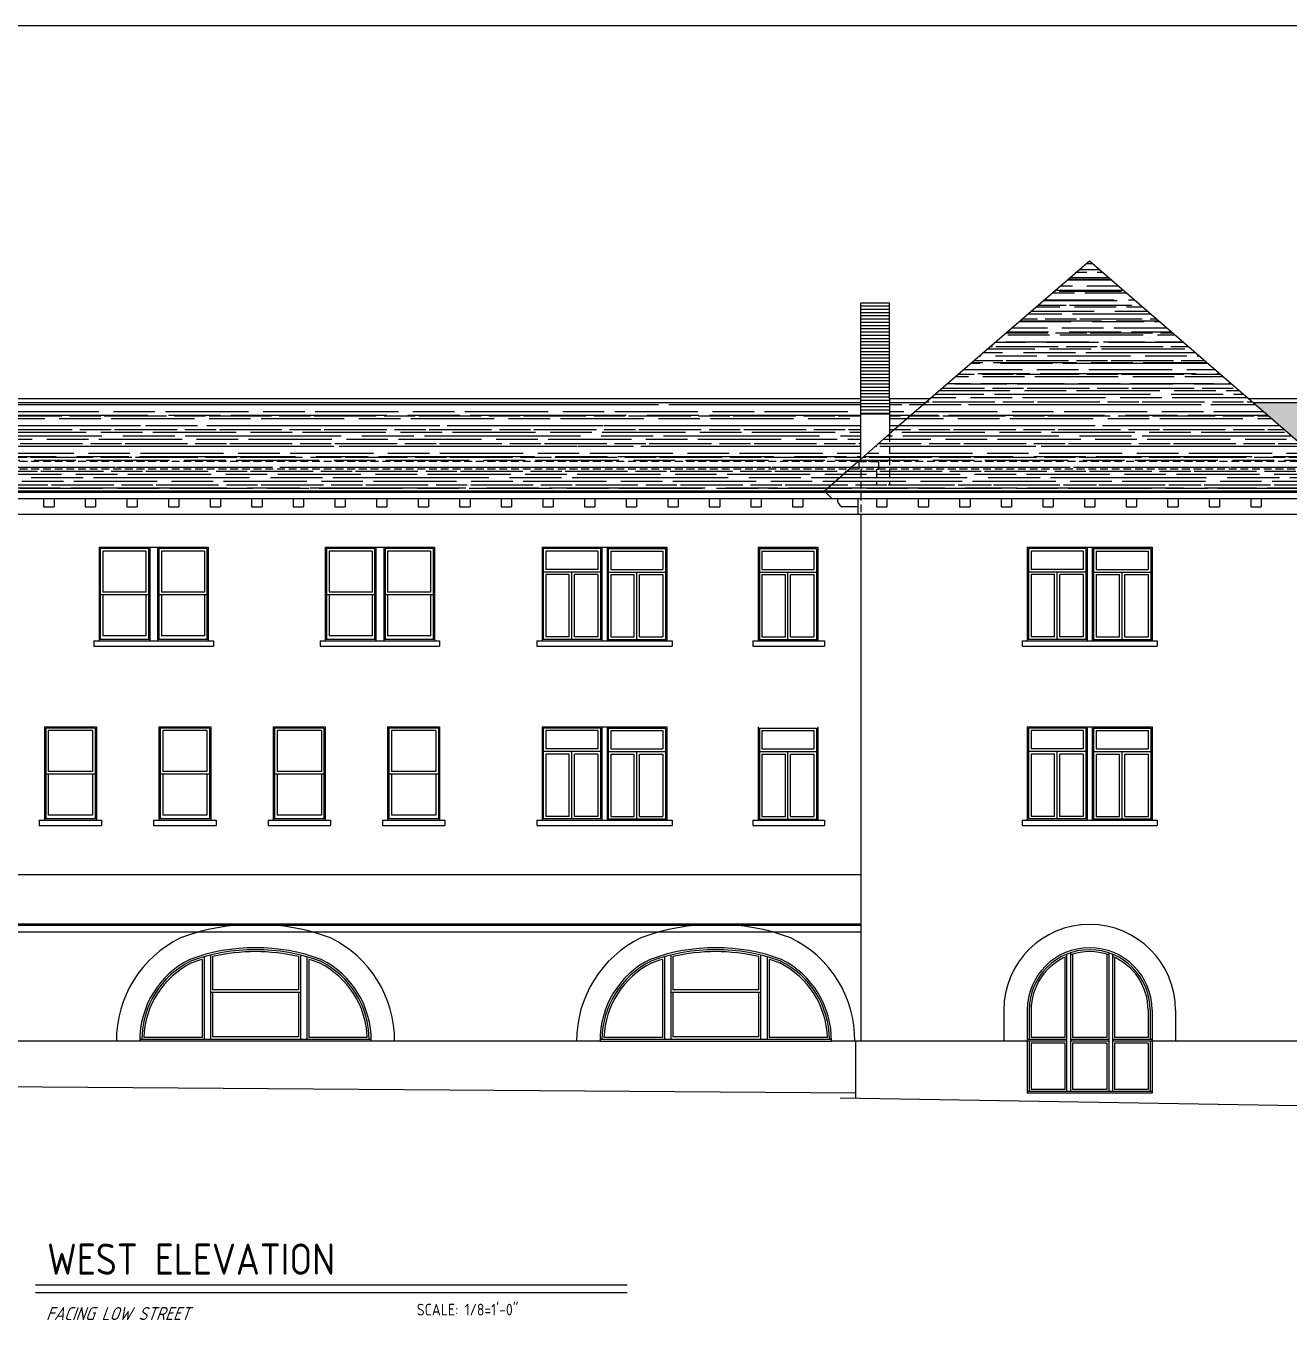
# Model space of a CAD drawing. Extents: x -19386 to -11860, y 6921 to 9650.
# Drawn here: x -14632 to -13660, y 8253 to 9249 of the extents above; entities that cross this region are included whole.
import ezdxf

# ---------------------------------------------------------------- set-up
doc = ezdxf.new("R2010")
doc.units = 0
doc.header["$LTSCALE"] = 96
doc.header["$MEASUREMENT"] = 0
doc.linetypes.add('HIDDEN2', pattern=[0.1875, 0.125, -0.0625])
for name, color, linetype in [('A-ANNO-TEXT-02', 1, 'CONTINUOUS'), ('A-ANNO-TTLB', 1, 'CONTINUOUS'), ('A-BLDG-ELEV', 1, 'CONTINUOUS'), ('A-EXST-CNST-HIDN', 252, 'HIDDEN2'), ('A-FLOR-IDEN', 1, 'CONTINUOUS'), ('A-ROOF-PATT', 253, 'CONTINUOUS'), ('A-WALL-EXST', 1, 'CONTINUOUS'), ('A-WALL-PATT', 252, 'CONTINUOUS'), ('SITE-GRAD', 4, 'CONTINUOUS')]:
    doc.layers.add(name, color=color, linetype=linetype)
doc.layers.add('A-DEMO', color=252, linetype='HIDDEN2', plot=False)
doc.styles.add('NOTES', font='architxt.shx', dxfattribs={"height": 9})
doc.styles.add('OFFICE', font='architxt.shx', dxfattribs={"height": 12})
doc.styles.get("Standard").update_dxf_attribs({"font": 'architxt.shx', "height": 24})
pattern_1 = [(0, (-21421.093, 14573.471), (17.6, 8), [120, -16, 40, -8]), (0, (-21410.453, 14577.471), (-8, 10.64), [24, -2.64, 48, -6]), (0, (-21417.093, 14580.271), (41.6, 5.36), [64, -11.2, 32, -8])]

msp = doc.modelspace()

# ---------------------------------------------------------------- hatches: boundary and pattern name
at = {"layer": 'A-ROOF-PATT'}
h = msp.add_hatch(dxfattribs=at)
h.set_pattern_fill('AR-RROOF', color=256, scale=8, style=0)
h.set_pattern_definition(pattern_1)
h.paths.add_polyline_path([(-13813.38, 9067.74), (-13967.38, 8934.92), (-13989.38, 8915.59), (-14017.38, 8890.99), (-13609.38, 8890.99)])
h = msp.add_hatch(dxfattribs=at)
h.set_pattern_fill('AR-RROOF', color=252, scale=8, style=0)
h.set_pattern_definition(pattern_1)
h.paths.add_polyline_path([(-13989.38, 8958.99), (-14752.94, 8958.99), (-14696.13, 8890.99), (-14017.38, 8890.99), (-13989.38, 8915.59)])
h.paths.add_polyline_path([(-13939.48, 8958.99), (-13967.38, 8958.99), (-13967.38, 8934.92)])
h = msp.add_hatch(dxfattribs=at)
h.set_pattern_fill('AR-RROOF', color=252, scale=8, style=0)
h.set_pattern_definition(pattern_1)
h.paths.add_polyline_path([(-13687.87, 8958.99), (-13609.38, 8890.99), (-12515.74, 8890.99), (-12458.92, 8958.99)])
at = {"layer": 'A-WALL-PATT'}
h = msp.add_hatch(dxfattribs=at)
h.set_pattern_fill('ANSI31', color=252, scale=20, angle=135, style=0)
h.set_pattern_definition([(180, (-21421.0928, 14573.4708), (-4e-16, -2.5), [])])
h.paths.add_polyline_path([(-13967.38, 9035.44), (-13989.38, 9035.44), (-13989.38, 8961.99), (-13989.38, 8950.49), (-13967.38, 8950.49), (-13967.38, 8961.99)])

# ---------------------------------------------------------------- linework, layer by layer
at = {"layer": 'A-ANNO-TEXT-02', "color": 5}
msp.add_line((-14624.14, 8280.42), (-14169.06, 8280.42), dxfattribs=at)
at = {"layer": 'A-ANNO-TEXT-02', "color": 1}
msp.add_line((-14624.14, 8274.42), (-14169.06, 8274.42), dxfattribs=at)
at = {"layer": 'A-ANNO-TTLB', "color": 5}
msp.add_line((-11859.97, 9248.86), (-15123.97, 9248.86), dxfattribs=at)
at = {"layer": 'A-BLDG-ELEV'}
for p, q in [((-13967.38, 9035.44), (-13989.38, 9035.44)), ((-13989.38, 8961.99), (-13989.38, 9035.44)), ((-13967.38, 8961.99), (-13967.38, 9035.44)), ((-13989.38, 8961.99), (-14666.96, 8961.99)), ((-13936, 8961.99), (-13967.38, 8961.99)), ((-12545.22, 8961.99), (-13691.33, 8961.99)), ((-13967.38, 8934.92), (-13989.38, 8915.59)), ((-14017.38, 8890.99), (-14696.13, 8890.99)), ((-13609.38, 8890.99), (-14017.38, 8890.99)), ((-14011.38, 8884.99), (-14689.47, 8884.99)), ((-14617.92, 8884.99), (-14617.92, 8878.99)), ((-14609.92, 8884.99), (-14609.92, 8878.99)), ((-14585.92, 8884.99), (-14585.92, 8878.99)), ((-14577.92, 8884.99), (-14577.92, 8878.99)), ((-14553.92, 8884.99), (-14553.92, 8878.99)), ((-14545.92, 8884.99), (-14545.92, 8878.99)), ((-14521.92, 8884.99), (-14521.92, 8878.99)), ((-14513.92, 8884.99), (-14513.92, 8878.99)), ((-14489.92, 8884.99), (-14489.92, 8878.99)), ((-14481.92, 8884.99), (-14481.92, 8878.99)), ((-14457.92, 8884.99), (-14457.92, 8878.99)), ((-14449.92, 8884.99), (-14449.92, 8878.99)), ((-14425.92, 8884.99), (-14425.92, 8878.99)), ((-14417.92, 8884.99), (-14417.92, 8878.99)), ((-14393.92, 8884.99), (-14393.92, 8878.99)), ((-14385.92, 8884.99), (-14385.92, 8878.99)), ((-14361.92, 8884.99), (-14361.92, 8878.99)), ((-14353.92, 8884.99), (-14353.92, 8878.99)), ((-14329.92, 8884.99), (-14329.92, 8878.99)), ((-14321.92, 8884.99), (-14321.92, 8878.99)), ((-14297.92, 8884.99), (-14297.92, 8878.99)), ((-14289.92, 8884.99), (-14289.92, 8878.99)), ((-14265.92, 8884.99), (-14265.92, 8878.99)), ((-14257.92, 8884.99), (-14257.92, 8878.99)), ((-14233.92, 8884.99), (-14233.92, 8878.99)), ((-14225.92, 8884.99), (-14225.92, 8878.99)), ((-14201.92, 8884.99), (-14201.92, 8878.99)), ((-14193.92, 8884.99), (-14193.92, 8878.99)), ((-14169.92, 8884.99), (-14169.92, 8878.99)), ((-14161.92, 8884.99), (-14161.92, 8878.99)), ((-14137.92, 8884.99), (-14137.92, 8878.99)), ((-14129.92, 8884.99), (-14129.92, 8878.99)), ((-14105.92, 8884.99), (-14105.92, 8878.99)), ((-14097.92, 8884.99), (-14097.92, 8878.99)), ((-14073.92, 8884.99), (-14073.92, 8878.99)), ((-14065.92, 8884.99), (-14065.92, 8878.99)), ((-14041.92, 8884.99), (-14041.92, 8878.99)), ((-14033.92, 8884.99), (-14033.92, 8878.99)), ((-13635.38, 8884.99), (-13991.38, 8884.99)), ((-13977.38, 8884.99), (-13977.38, 8878.99)), ((-13969.38, 8884.99), (-13969.38, 8878.99)), ((-13945.38, 8884.99), (-13945.38, 8878.99)), ((-13937.38, 8884.99), (-13937.38, 8878.99)), ((-13913.38, 8884.99), (-13913.38, 8878.99)), ((-13905.38, 8884.99), (-13905.38, 8878.99)), ((-13881.38, 8884.99), (-13881.38, 8878.99)), ((-13873.38, 8884.99), (-13873.38, 8878.99)), ((-13849.38, 8884.99), (-13849.38, 8878.99)), ((-13841.38, 8884.99), (-13841.38, 8878.99)), ((-13817.38, 8884.99), (-13817.38, 8878.99)), ((-13809.38, 8884.99), (-13809.38, 8878.99)), ((-13785.38, 8884.99), (-13785.38, 8878.99)), ((-13777.38, 8884.99), (-13777.38, 8878.99)), ((-13753.38, 8884.99), (-13753.38, 8878.99)), ((-13745.38, 8884.99), (-13745.38, 8878.99)), ((-13721.38, 8884.99), (-13721.38, 8878.99)), ((-13713.38, 8884.99), (-13713.38, 8878.99)), ((-13689.38, 8884.99), (-13689.38, 8878.99)), ((-13681.38, 8884.99), (-13681.38, 8878.99)), ((-13991.38, 8872.99), (-14672.23, 8872.99)), ((-14617.92, 8878.99), (-14609.92, 8878.99)), ((-14585.92, 8878.99), (-14577.92, 8878.99)), ((-14553.92, 8878.99), (-14545.92, 8878.99)), ((-14521.92, 8878.99), (-14513.92, 8878.99)), ((-14489.92, 8878.99), (-14481.92, 8878.99)), ((-14457.92, 8878.99), (-14449.92, 8878.99)), ((-14425.92, 8878.99), (-14417.92, 8878.99)), ((-14393.92, 8878.99), (-14385.92, 8878.99)), ((-14361.92, 8878.99), (-14353.92, 8878.99)), ((-14329.92, 8878.99), (-14321.92, 8878.99)), ((-14297.92, 8878.99), (-14289.92, 8878.99)), ((-14265.92, 8878.99), (-14257.92, 8878.99)), ((-14233.92, 8878.99), (-14225.92, 8878.99)), ((-14201.92, 8878.99), (-14193.92, 8878.99)), ((-14169.92, 8878.99), (-14161.92, 8878.99)), ((-14137.92, 8878.99), (-14129.92, 8878.99)), ((-14105.92, 8878.99), (-14097.92, 8878.99)), ((-14073.92, 8878.99), (-14065.92, 8878.99)), ((-14041.92, 8878.99), (-14033.92, 8878.99)), ((-13991.38, 8878.99), (-14003.92, 8878.99)), ((-13637.38, 8872.99), (-13989.38, 8872.99)), ((-13977.38, 8878.99), (-13969.38, 8878.99)), ((-13945.38, 8878.99), (-13937.38, 8878.99)), ((-13913.38, 8878.99), (-13905.38, 8878.99)), ((-13881.38, 8878.99), (-13873.38, 8878.99)), ((-13849.38, 8878.99), (-13841.38, 8878.99)), ((-13817.38, 8878.99), (-13809.38, 8878.99)), ((-13785.38, 8878.99), (-13777.38, 8878.99)), ((-13753.38, 8878.99), (-13745.38, 8878.99)), ((-13721.38, 8878.99), (-13713.38, 8878.99)), ((-13689.38, 8878.99), (-13681.38, 8878.99)), ((-14575.3, 8847.74), (-14491.3, 8847.74)), ((-14575.3, 8847.74), (-14575.3, 8775.74)), ((-14575.3, 8847.74), (-14575.3, 8775.77)), ((-14537.3, 8846.74), (-14574.3, 8846.74)), ((-14574.3, 8846.74), (-14574.3, 8776.77)), ((-14539.3, 8844.74), (-14572.3, 8844.74)), ((-14572.3, 8844.74), (-14572.3, 8813.25)), ((-14539.3, 8844.74), (-14539.3, 8813.25)), ((-14537.3, 8846.74), (-14537.3, 8776.77)), ((-14536.3, 8847.74), (-14536.3, 8775.77)), ((-14530.3, 8847.74), (-14530.3, 8775.74)), ((-14530.3, 8847.74), (-14530.3, 8775.77)), ((-14492.3, 8846.74), (-14529.3, 8846.74)), ((-14529.3, 8846.74), (-14529.3, 8776.77)), ((-14494.3, 8844.74), (-14527.3, 8844.74)), ((-14527.3, 8844.74), (-14527.3, 8813.25)), ((-14494.3, 8844.74), (-14494.3, 8813.25)), ((-14492.3, 8846.74), (-14492.3, 8776.77)), ((-14491.3, 8847.74), (-14491.3, 8775.74)), ((-14491.3, 8847.74), (-14491.3, 8775.77)), ((-14401.3, 8847.74), (-14317.3, 8847.74)), ((-14401.3, 8847.74), (-14401.3, 8775.74)), ((-14401.3, 8847.74), (-14401.3, 8775.77)), ((-14363.3, 8846.74), (-14400.3, 8846.74)), ((-14400.3, 8846.74), (-14400.3, 8776.77)), ((-14365.3, 8844.74), (-14398.3, 8844.74)), ((-14398.3, 8844.74), (-14398.3, 8813.25)), ((-14365.3, 8844.74), (-14365.3, 8813.25)), ((-14363.3, 8846.74), (-14363.3, 8776.77)), ((-14362.3, 8847.74), (-14362.3, 8775.77)), ((-14356.3, 8847.74), (-14356.3, 8775.74)), ((-14356.3, 8847.74), (-14356.3, 8775.77)), ((-14318.3, 8846.74), (-14355.3, 8846.74)), ((-14355.3, 8846.74), (-14355.3, 8776.77)), ((-14320.3, 8844.74), (-14353.3, 8844.74)), ((-14353.3, 8844.74), (-14353.3, 8813.25)), ((-14320.3, 8844.74), (-14320.3, 8813.25)), ((-14318.3, 8846.74), (-14318.3, 8776.77)), ((-14317.3, 8847.74), (-14317.3, 8775.74)), ((-14317.3, 8847.74), (-14317.3, 8775.77)), ((-14234.58, 8847.74), (-14138.58, 8847.74)), ((-14234.58, 8847.74), (-14234.58, 8775.74)), ((-14189.58, 8846.74), (-14233.58, 8846.74)), ((-14233.58, 8846.74), (-14233.58, 8776.77)), ((-14191.58, 8844.74), (-14231.58, 8844.74)), ((-14231.58, 8844.74), (-14231.58, 8830.74)), ((-14191.58, 8844.74), (-14191.58, 8830.74)), ((-14189.58, 8846.74), (-14189.58, 8776.77)), ((-14188.58, 8847.74), (-14188.58, 8775.74)), ((-14184.58, 8847.74), (-14184.58, 8775.74)), ((-14183.58, 8846.74), (-14139.58, 8846.74)), ((-14183.58, 8846.74), (-14183.58, 8776.77)), ((-14181.58, 8844.74), (-14141.58, 8844.74)), ((-14181.58, 8844.74), (-14181.58, 8830.74)), ((-14141.58, 8844.74), (-14141.58, 8830.74)), ((-14139.58, 8846.74), (-14139.58, 8776.77)), ((-14138.58, 8847.74), (-14138.58, 8775.74)), ((-14068.39, 8847.74), (-14068.39, 8775.74)), ((-14068.39, 8847.74), (-14022.39, 8847.74)), ((-14067.39, 8846.74), (-14023.39, 8846.74)), ((-14067.39, 8846.74), (-14067.39, 8776.77)), ((-14065.39, 8844.74), (-14025.39, 8844.74)), ((-14065.39, 8844.74), (-14065.39, 8830.74)), ((-14025.39, 8844.74), (-14025.39, 8830.74)), ((-14023.39, 8846.74), (-14023.39, 8776.77)), ((-14022.39, 8847.74), (-14022.39, 8775.74)), ((-13861.38, 8847.74), (-13765.38, 8847.74)), ((-13861.38, 8847.74), (-13861.38, 8775.74)), ((-13816.38, 8846.74), (-13860.38, 8846.74)), ((-13860.38, 8846.74), (-13860.38, 8776.77)), ((-13818.38, 8844.74), (-13858.38, 8844.74)), ((-13858.38, 8844.74), (-13858.38, 8830.74)), ((-13818.38, 8844.74), (-13818.38, 8830.74)), ((-13816.38, 8846.74), (-13816.38, 8776.77)), ((-13815.38, 8847.74), (-13815.38, 8775.74)), ((-13811.38, 8847.74), (-13811.38, 8775.74)), ((-13810.38, 8846.74), (-13766.38, 8846.74)), ((-13810.38, 8846.74), (-13810.38, 8776.77)), ((-13808.38, 8844.74), (-13768.38, 8844.74)), ((-13808.38, 8844.74), (-13808.38, 8830.74)), ((-13768.38, 8844.74), (-13768.38, 8830.74)), ((-13766.38, 8846.74), (-13766.38, 8776.77)), ((-13765.38, 8847.74), (-13765.38, 8775.74)), ((-14189.58, 8828.74), (-14233.58, 8828.74)), ((-14191.58, 8830.74), (-14231.58, 8830.74)), ((-14213.58, 8826.74), (-14231.58, 8826.74)), ((-14231.58, 8826.74), (-14231.58, 8778.77)), ((-14213.58, 8778.77), (-14213.58, 8826.74)), ((-14211.58, 8776.77), (-14211.58, 8828.74)), ((-14191.58, 8826.74), (-14209.58, 8826.74)), ((-14209.58, 8778.77), (-14209.58, 8826.74)), ((-14191.58, 8826.74), (-14191.58, 8778.77)), ((-14183.58, 8828.74), (-14139.58, 8828.74)), ((-14181.58, 8830.74), (-14141.58, 8830.74)), ((-14181.58, 8826.74), (-14163.58, 8826.74)), ((-14181.58, 8826.74), (-14181.58, 8778.77)), ((-14163.58, 8778.77), (-14163.58, 8826.74)), ((-14161.58, 8776.77), (-14161.58, 8828.74)), ((-14159.58, 8826.74), (-14141.58, 8826.74)), ((-14159.58, 8778.77), (-14159.58, 8826.74)), ((-14141.58, 8826.74), (-14141.58, 8778.77)), ((-14067.39, 8828.74), (-14023.39, 8828.74)), ((-14065.39, 8830.74), (-14025.39, 8830.74)), ((-14065.39, 8826.74), (-14047.39, 8826.74)), ((-14065.39, 8826.74), (-14065.39, 8778.77)), ((-14047.39, 8778.77), (-14047.39, 8826.74)), ((-14045.39, 8776.77), (-14045.39, 8828.74)), ((-14043.39, 8826.74), (-14025.39, 8826.74)), ((-14043.39, 8778.77), (-14043.39, 8826.74)), ((-14025.39, 8826.74), (-14025.39, 8778.77)), ((-13816.38, 8828.74), (-13860.38, 8828.74)), ((-13818.38, 8830.74), (-13858.38, 8830.74)), ((-13840.38, 8826.74), (-13858.38, 8826.74)), ((-13858.38, 8826.74), (-13858.38, 8778.77)), ((-13840.38, 8778.77), (-13840.38, 8826.74)), ((-13838.38, 8776.77), (-13838.38, 8828.74)), ((-13818.38, 8826.74), (-13836.38, 8826.74)), ((-13836.38, 8778.77), (-13836.38, 8826.74)), ((-13818.38, 8826.74), (-13818.38, 8778.77)), ((-13810.38, 8828.74), (-13766.38, 8828.74)), ((-13808.38, 8830.74), (-13768.38, 8830.74)), ((-13808.38, 8826.74), (-13790.38, 8826.74)), ((-13808.38, 8826.74), (-13808.38, 8778.77)), ((-13790.38, 8778.77), (-13790.38, 8826.74)), ((-13788.38, 8776.77), (-13788.38, 8828.74)), ((-13786.38, 8826.74), (-13768.38, 8826.74)), ((-13786.38, 8778.77), (-13786.38, 8826.74)), ((-13768.38, 8826.74), (-13768.38, 8778.77)), ((-14537.3, 8811.25), (-14574.3, 8811.25)), ((-14539.3, 8813.25), (-14572.3, 8813.25)), ((-14572.3, 8811.25), (-14572.3, 8779.77)), ((-14539.3, 8811.25), (-14539.3, 8779.77)), ((-14492.3, 8811.25), (-14529.3, 8811.25)), ((-14494.3, 8813.25), (-14527.3, 8813.25)), ((-14527.3, 8811.25), (-14527.3, 8779.77)), ((-14494.3, 8811.25), (-14494.3, 8779.77)), ((-14363.3, 8811.25), (-14400.3, 8811.25)), ((-14365.3, 8813.25), (-14398.3, 8813.25)), ((-14398.3, 8811.25), (-14398.3, 8779.77)), ((-14365.3, 8811.25), (-14365.3, 8779.77)), ((-14318.3, 8811.25), (-14355.3, 8811.25)), ((-14320.3, 8813.25), (-14353.3, 8813.25)), ((-14353.3, 8811.25), (-14353.3, 8779.77)), ((-14320.3, 8811.25), (-14320.3, 8779.77)), ((-14579.3, 8775.74), (-14487.3, 8775.74)), ((-14579.3, 8775.74), (-14579.3, 8771.74)), ((-14579.3, 8771.74), (-14487.3, 8771.74)), ((-14536.3, 8776.77), (-14575.3, 8776.77)), ((-14539.3, 8779.77), (-14572.3, 8779.77)), ((-14491.3, 8776.77), (-14530.3, 8776.77)), ((-14494.3, 8779.77), (-14527.3, 8779.77)), ((-14487.3, 8775.74), (-14487.3, 8771.74)), ((-14405.3, 8775.74), (-14313.3, 8775.74)), ((-14405.3, 8775.74), (-14405.3, 8771.74)), ((-14405.3, 8771.74), (-14313.3, 8771.74)), ((-14362.3, 8776.77), (-14401.3, 8776.77)), ((-14365.3, 8779.77), (-14398.3, 8779.77)), ((-14317.3, 8776.77), (-14356.3, 8776.77)), ((-14320.3, 8779.77), (-14353.3, 8779.77)), ((-14313.3, 8775.74), (-14313.3, 8771.74)), ((-14238.58, 8775.74), (-14134.58, 8775.74)), ((-14238.58, 8775.74), (-14238.58, 8771.74)), ((-14238.58, 8771.74), (-14134.58, 8771.74)), ((-14188.58, 8776.77), (-14234.58, 8776.77)), ((-14213.58, 8778.77), (-14231.58, 8778.77)), ((-14191.58, 8778.77), (-14209.58, 8778.77)), ((-14184.58, 8776.77), (-14138.58, 8776.77)), ((-14181.58, 8778.77), (-14163.58, 8778.77)), ((-14159.58, 8778.77), (-14141.58, 8778.77)), ((-14134.58, 8775.74), (-14134.58, 8771.74)), ((-14072.34, 8775.76), (-14072.34, 8771.76)), ((-14072.34, 8775.76), (-14017.35, 8775.76)), ((-14072.34, 8771.76), (-14017.35, 8771.76)), ((-14068.39, 8776.77), (-14022.39, 8776.77)), ((-14065.39, 8778.77), (-14047.39, 8778.77)), ((-14043.39, 8778.77), (-14025.39, 8778.77)), ((-14017.35, 8775.76), (-14017.35, 8771.76)), ((-13865.38, 8775.74), (-13761.38, 8775.74)), ((-13865.38, 8775.74), (-13865.38, 8771.74)), ((-13865.38, 8771.74), (-13761.38, 8771.74)), ((-13815.38, 8776.77), (-13861.38, 8776.77)), ((-13840.38, 8778.77), (-13858.38, 8778.77)), ((-13818.38, 8778.77), (-13836.38, 8778.77)), ((-13811.38, 8776.77), (-13765.38, 8776.77)), ((-13808.38, 8778.77), (-13790.38, 8778.77)), ((-13786.38, 8778.77), (-13768.38, 8778.77)), ((-13761.38, 8775.74), (-13761.38, 8771.74)), ((-14617.3, 8709.72), (-14617.3, 8637.72)), ((-14617.3, 8709.72), (-14617.3, 8637.75)), ((-14617.3, 8709.72), (-14577.3, 8709.72)), ((-14578.3, 8708.72), (-14616.3, 8708.72)), ((-14616.3, 8708.72), (-14616.3, 8638.75)), ((-14580.3, 8706.72), (-14614.3, 8706.72)), ((-14614.3, 8706.72), (-14614.3, 8675.24)), ((-14580.3, 8706.72), (-14580.3, 8675.24)), ((-14578.3, 8708.72), (-14578.3, 8638.76)), ((-14577.3, 8709.72), (-14577.3, 8637.72)), ((-14577.3, 8709.72), (-14577.3, 8637.76)), ((-14529.3, 8709.72), (-14529.3, 8637.72)), ((-14529.3, 8709.72), (-14529.3, 8637.76)), ((-14529.3, 8709.72), (-14489.3, 8709.72)), ((-14490.3, 8708.72), (-14528.3, 8708.72)), ((-14528.3, 8708.72), (-14528.3, 8638.76)), ((-14492.3, 8706.72), (-14526.3, 8706.72)), ((-14526.3, 8706.72), (-14526.3, 8675.24)), ((-14492.3, 8706.72), (-14492.3, 8675.24)), ((-14490.3, 8708.72), (-14490.3, 8638.76)), ((-14489.3, 8709.72), (-14489.3, 8637.72)), ((-14489.3, 8709.72), (-14489.3, 8637.76)), ((-14441.3, 8709.72), (-14401.3, 8709.73)), ((-14441.3, 8709.72), (-14441.3, 8637.72)), ((-14441.3, 8709.72), (-14441.3, 8637.76)), ((-14402.3, 8708.73), (-14440.3, 8708.72)), ((-14440.3, 8708.72), (-14440.3, 8638.76)), ((-14404.3, 8706.73), (-14438.3, 8706.72)), ((-14438.3, 8706.72), (-14438.3, 8675.24)), ((-14404.3, 8706.73), (-14404.3, 8675.24)), ((-14402.3, 8708.73), (-14402.3, 8638.76)), ((-14401.3, 8709.73), (-14401.3, 8637.73)), ((-14401.3, 8709.73), (-14401.3, 8637.76)), ((-14353.3, 8709.72), (-14313.3, 8709.73)), ((-14353.3, 8709.72), (-14353.3, 8637.72)), ((-14353.3, 8709.72), (-14353.3, 8637.76)), ((-14314.3, 8708.73), (-14352.3, 8708.72)), ((-14352.3, 8708.72), (-14352.3, 8638.76)), ((-14316.3, 8706.73), (-14350.3, 8706.72)), ((-14350.3, 8706.72), (-14350.3, 8675.24)), ((-14316.3, 8706.73), (-14316.3, 8675.24)), ((-14314.3, 8708.73), (-14314.3, 8638.76)), ((-14313.3, 8709.73), (-14313.3, 8637.73)), ((-14313.3, 8709.73), (-14313.3, 8637.76)), ((-14234.58, 8709.74), (-14138.58, 8709.74)), ((-14234.58, 8709.74), (-14234.58, 8637.74)), ((-14189.58, 8708.74), (-14233.58, 8708.74)), ((-14233.58, 8708.74), (-14233.58, 8638.77)), ((-14191.58, 8706.74), (-14231.58, 8706.74)), ((-14231.58, 8706.74), (-14231.58, 8692.74)), ((-14191.58, 8706.74), (-14191.58, 8692.74)), ((-14189.58, 8708.74), (-14189.58, 8638.77)), ((-14188.58, 8709.74), (-14188.58, 8637.74)), ((-14184.58, 8709.74), (-14184.58, 8637.74)), ((-14183.58, 8708.74), (-14139.58, 8708.74)), ((-14183.58, 8708.74), (-14183.58, 8638.77)), ((-14181.58, 8706.74), (-14141.58, 8706.74)), ((-14181.58, 8706.74), (-14181.58, 8692.74)), ((-14141.58, 8706.74), (-14141.58, 8692.74)), ((-14139.58, 8708.74), (-14139.58, 8638.77)), ((-14138.58, 8709.74), (-14138.58, 8637.74)), ((-14068.39, 8709.71), (-14068.39, 8637.71)), ((-14067.39, 8708.71), (-14023.39, 8708.71)), ((-14067.39, 8708.71), (-14067.39, 8638.74)), ((-14065.39, 8706.71), (-14025.39, 8706.71)), ((-14065.39, 8706.71), (-14065.39, 8692.71)), ((-14025.39, 8706.71), (-14025.39, 8692.71)), ((-14023.39, 8708.71), (-14023.39, 8638.74)), ((-14022.39, 8709.71), (-14022.39, 8637.71)), ((-13861.38, 8709.74), (-13765.38, 8709.74)), ((-13861.38, 8709.74), (-13861.38, 8637.74)), ((-13816.38, 8708.74), (-13860.38, 8708.74)), ((-13860.38, 8708.74), (-13860.38, 8638.77)), ((-13818.38, 8706.74), (-13858.38, 8706.74)), ((-13858.38, 8706.74), (-13858.38, 8692.74)), ((-13818.38, 8706.74), (-13818.38, 8692.74)), ((-13816.38, 8708.74), (-13816.38, 8638.77)), ((-13815.38, 8709.74), (-13815.38, 8637.74)), ((-13811.38, 8709.74), (-13811.38, 8637.74)), ((-13810.38, 8708.74), (-13766.38, 8708.74)), ((-13810.38, 8708.74), (-13810.38, 8638.77)), ((-13808.38, 8706.74), (-13768.38, 8706.74)), ((-13808.38, 8706.74), (-13808.38, 8692.74)), ((-13768.38, 8706.74), (-13768.38, 8692.74)), ((-13766.38, 8708.74), (-13766.38, 8638.77)), ((-13765.38, 8709.74), (-13765.38, 8637.74)), ((-14191.58, 8692.74), (-14231.58, 8692.74)), ((-14181.58, 8692.74), (-14141.58, 8692.74)), ((-14065.39, 8692.71), (-14025.39, 8692.71)), ((-13818.38, 8692.74), (-13858.38, 8692.74)), ((-13808.38, 8692.74), (-13768.38, 8692.74)), ((-14189.58, 8690.74), (-14233.58, 8690.74)), ((-14213.58, 8688.74), (-14231.58, 8688.74)), ((-14231.58, 8688.74), (-14231.58, 8640.77)), ((-14213.58, 8640.77), (-14213.58, 8688.74)), ((-14211.58, 8638.77), (-14211.58, 8690.74)), ((-14191.58, 8688.74), (-14209.58, 8688.74)), ((-14209.58, 8640.77), (-14209.58, 8688.74)), ((-14191.58, 8688.74), (-14191.58, 8640.77)), ((-14183.58, 8690.74), (-14139.58, 8690.74)), ((-14181.58, 8688.74), (-14163.58, 8688.74)), ((-14181.58, 8688.74), (-14181.58, 8640.77)), ((-14163.58, 8640.77), (-14163.58, 8688.74)), ((-14161.58, 8638.77), (-14161.58, 8690.74)), ((-14159.58, 8688.74), (-14141.58, 8688.74)), ((-14159.58, 8640.77), (-14159.58, 8688.74)), ((-14141.58, 8688.74), (-14141.58, 8640.77)), ((-14067.39, 8690.71), (-14023.39, 8690.71)), ((-14065.39, 8688.71), (-14047.39, 8688.71)), ((-14065.39, 8688.71), (-14065.39, 8640.74)), ((-14047.39, 8640.74), (-14047.39, 8688.71)), ((-14045.39, 8638.74), (-14045.39, 8690.71)), ((-14043.39, 8688.71), (-14025.39, 8688.71)), ((-14043.39, 8640.74), (-14043.39, 8688.71)), ((-14025.39, 8688.71), (-14025.39, 8640.74)), ((-13816.38, 8690.74), (-13860.38, 8690.74)), ((-13840.38, 8688.74), (-13858.38, 8688.74)), ((-13858.38, 8688.74), (-13858.38, 8640.77)), ((-13840.38, 8640.77), (-13840.38, 8688.74)), ((-13838.38, 8638.77), (-13838.38, 8690.74)), ((-13818.38, 8688.74), (-13836.38, 8688.74)), ((-13836.38, 8640.77), (-13836.38, 8688.74)), ((-13818.38, 8688.74), (-13818.38, 8640.77)), ((-13810.38, 8690.74), (-13766.38, 8690.74)), ((-13808.38, 8688.74), (-13790.38, 8688.74)), ((-13808.38, 8688.74), (-13808.38, 8640.77)), ((-13790.38, 8640.77), (-13790.38, 8688.74)), ((-13788.38, 8638.77), (-13788.38, 8690.74)), ((-13786.38, 8688.74), (-13768.38, 8688.74)), ((-13786.38, 8640.77), (-13786.38, 8688.74)), ((-13768.38, 8688.74), (-13768.38, 8640.77)), ((-14578.3, 8673.24), (-14616.3, 8673.24)), ((-14580.3, 8675.24), (-14614.3, 8675.24)), ((-14614.3, 8673.24), (-14614.3, 8641.75)), ((-14580.3, 8673.24), (-14580.3, 8641.76)), ((-14490.3, 8673.24), (-14528.3, 8673.24)), ((-14492.3, 8675.24), (-14526.3, 8675.24)), ((-14526.3, 8673.24), (-14526.3, 8641.76)), ((-14492.3, 8673.24), (-14492.3, 8641.76)), ((-14402.3, 8673.24), (-14440.3, 8673.24)), ((-14404.3, 8675.24), (-14438.3, 8675.24)), ((-14438.3, 8673.24), (-14438.3, 8641.76)), ((-14404.3, 8673.24), (-14404.3, 8641.76)), ((-14314.3, 8673.24), (-14352.3, 8673.24)), ((-14316.3, 8675.24), (-14350.3, 8675.24)), ((-14350.3, 8673.24), (-14350.3, 8641.76)), ((-14316.3, 8673.24), (-14316.3, 8641.76)), ((-14621.3, 8637.75), (-14573.3, 8637.72)), ((-14621.3, 8637.75), (-14621.3, 8633.75)), ((-14621.3, 8633.75), (-14573.3, 8633.72)), ((-14577.3, 8638.76), (-14617.3, 8638.75)), ((-14580.3, 8641.76), (-14614.3, 8641.75)), ((-14573.3, 8637.72), (-14573.3, 8633.72)), ((-14533.3, 8637.76), (-14485.3, 8637.72)), ((-14533.3, 8637.76), (-14533.3, 8633.76)), ((-14533.3, 8633.76), (-14485.3, 8633.72)), ((-14489.3, 8638.76), (-14529.3, 8638.76)), ((-14492.3, 8641.76), (-14526.3, 8641.76)), ((-14485.3, 8637.72), (-14485.3, 8633.72)), ((-14445.3, 8637.76), (-14397.3, 8637.73)), ((-14445.3, 8637.76), (-14445.3, 8633.76)), ((-14445.3, 8633.76), (-14397.3, 8633.73)), ((-14401.3, 8638.76), (-14441.3, 8638.76)), ((-14404.3, 8641.76), (-14438.3, 8641.76)), ((-14397.3, 8637.73), (-14397.3, 8633.73)), ((-14357.3, 8637.76), (-14309.3, 8637.73)), ((-14357.3, 8637.76), (-14357.3, 8633.76)), ((-14357.3, 8633.76), (-14309.3, 8633.73)), ((-14313.3, 8638.76), (-14353.3, 8638.76)), ((-14316.3, 8641.76), (-14350.3, 8641.76)), ((-14309.3, 8637.73), (-14309.3, 8633.73)), ((-14238.58, 8637.74), (-14134.58, 8637.74)), ((-14238.58, 8637.74), (-14238.58, 8633.74)), ((-14238.58, 8633.74), (-14134.58, 8633.74)), ((-14188.58, 8638.77), (-14234.58, 8638.77)), ((-14213.58, 8640.77), (-14231.58, 8640.77)), ((-14191.58, 8640.77), (-14209.58, 8640.77)), ((-14184.58, 8638.77), (-14138.58, 8638.77)), ((-14181.58, 8640.77), (-14163.58, 8640.77)), ((-14159.58, 8640.77), (-14141.58, 8640.77)), ((-14134.58, 8637.74), (-14134.58, 8633.74)), ((-14072.34, 8637.74), (-14072.34, 8633.74)), ((-14072.34, 8637.74), (-14017.35, 8637.74)), ((-14072.34, 8633.74), (-14017.35, 8633.74)), ((-14068.39, 8638.74), (-14022.39, 8638.74)), ((-14065.39, 8640.74), (-14047.39, 8640.74)), ((-14043.39, 8640.74), (-14025.39, 8640.74)), ((-14017.35, 8637.74), (-14017.35, 8633.74)), ((-13865.38, 8637.74), (-13761.38, 8637.74)), ((-13865.38, 8637.74), (-13865.38, 8633.74)), ((-13865.38, 8633.74), (-13761.38, 8633.74)), ((-13815.38, 8638.77), (-13861.38, 8638.77)), ((-13840.38, 8640.77), (-13858.38, 8640.77)), ((-13818.38, 8640.77), (-13836.38, 8640.77)), ((-13811.38, 8638.77), (-13765.38, 8638.77)), ((-13808.38, 8640.77), (-13790.38, 8640.77)), ((-13786.38, 8640.77), (-13768.38, 8640.77)), ((-13761.38, 8637.74), (-13761.38, 8633.74)), ((-13989.38, 8595.72), (-15020.64, 8595.72)), ((-13989.38, 8557.74), (-15100.64, 8557.73)), ((-13989.38, 8556.74), (-15099.64, 8556.73)), ((-14494.46, 8532.73), (-14494.46, 8469.24)), ((-14489.46, 8534.05), (-14489.46, 8469.24)), ((-14487.96, 8532.87), (-14487.96, 8507.24)), ((-14421.96, 8532.87), (-14421.96, 8507.24)), ((-14420.46, 8534.05), (-14420.46, 8469.24)), ((-14415.46, 8532.73), (-14415.46, 8469.24)), ((-14140.46, 8532.73), (-14140.46, 8469.24)), ((-14135.46, 8534.05), (-14135.46, 8469.24)), ((-14133.96, 8532.87), (-14133.96, 8507.24)), ((-14067.96, 8532.87), (-14067.96, 8507.24)), ((-14066.46, 8534.05), (-14066.46, 8469.24)), ((-14061.46, 8532.73), (-14061.46, 8469.24)), ((-13832.55, 8532.41), (-13832.55, 8470.74)), ((-13831.05, 8534.71), (-13831.05, 8429.24)), ((-13828.05, 8535.82), (-13828.05, 8429.24)), ((-13826.55, 8534.73), (-13826.55, 8470.74)), ((-13800.22, 8534.73), (-13800.22, 8470.74)), ((-13798.72, 8535.82), (-13798.72, 8429.24)), ((-13795.72, 8534.71), (-13795.72, 8429.24)), ((-13794.22, 8532.41), (-13794.22, 8470.74)), ((-14495.96, 8530.74), (-14495.96, 8470.74)), ((-14413.96, 8530.74), (-14413.96, 8470.74)), ((-14141.96, 8530.74), (-14141.96, 8470.74)), ((-14059.96, 8530.74), (-14059.96, 8470.74)), ((-14420.46, 8505.24), (-14489.46, 8505.24)), ((-14421.96, 8507.24), (-14487.96, 8507.24)), ((-14487.96, 8505.24), (-14487.96, 8471.24)), ((-14421.96, 8505.24), (-14421.96, 8471.24)), ((-14066.46, 8505.24), (-14135.46, 8505.24)), ((-14067.96, 8507.24), (-14133.96, 8507.24)), ((-14133.96, 8505.24), (-14133.96, 8471.24)), ((-14067.96, 8505.24), (-14067.96, 8471.24)), ((-13861.38, 8491.7), (-13861.38, 8427.74)), ((-13859.88, 8491.7), (-13859.88, 8469.24)), ((-13858.38, 8491.7), (-13858.38, 8470.74)), ((-13768.38, 8491.7), (-13768.38, 8470.74)), ((-13766.88, 8491.7), (-13766.88, 8469.24)), ((-13765.38, 8491.7), (-13765.38, 8427.74)), ((-14561.96, 8467.74), (-14666.3, 8467.74)), ((-14365.96, 8467.74), (-14543.96, 8467.74)), ((-14365.96, 8469.24), (-14543.95, 8469.24)), ((-14495.96, 8470.74), (-14540.92, 8470.74)), ((-14421.96, 8471.24), (-14487.96, 8471.24)), ((-14368.99, 8470.74), (-14413.96, 8470.74)), ((-14365.96, 8470.74), (-14365.99, 8470.74)), ((-14207.96, 8467.74), (-14347.96, 8467.74)), ((-14189.96, 8467.74), (-14011.96, 8467.74)), ((-14011.96, 8469.24), (-14189.95, 8469.24)), ((-14141.96, 8470.74), (-14186.92, 8470.74)), ((-14067.96, 8471.24), (-14133.96, 8471.24)), ((-14014.99, 8470.74), (-14059.96, 8470.74)), ((-13992.38, 8467.74), (-13993.96, 8467.74)), ((-13879.38, 8467.74), (-13989.38, 8467.74)), ((-13831.05, 8469.24), (-13861.38, 8469.24)), ((-13831.05, 8467.74), (-13861.38, 8467.74)), ((-13859.88, 8467.74), (-13859.88, 8429.24)), ((-13832.55, 8470.74), (-13858.38, 8470.74)), ((-13858.38, 8466.24), (-13858.38, 8430.74)), ((-13832.55, 8466.24), (-13858.38, 8466.24)), ((-13832.55, 8466.24), (-13832.55, 8430.74)), ((-13798.72, 8469.24), (-13828.05, 8469.24)), ((-13798.72, 8467.74), (-13828.05, 8467.74)), ((-13800.22, 8470.74), (-13826.55, 8470.74)), ((-13826.55, 8466.24), (-13826.55, 8430.74)), ((-13800.22, 8466.24), (-13826.55, 8466.24)), ((-13800.22, 8466.24), (-13800.22, 8430.74)), ((-13765.38, 8469.24), (-13795.72, 8469.24)), ((-13765.38, 8467.74), (-13795.72, 8467.74)), ((-13768.38, 8470.74), (-13794.22, 8470.74)), ((-13794.22, 8466.24), (-13794.22, 8430.74)), ((-13768.38, 8466.24), (-13794.22, 8466.24)), ((-13768.38, 8466.24), (-13768.38, 8430.74)), ((-13766.88, 8467.74), (-13766.88, 8429.24)), ((-13637.38, 8467.74), (-13747.38, 8467.74)), ((-13765.38, 8429.24), (-13861.38, 8429.24)), ((-13765.38, 8427.74), (-13861.38, 8427.74)), ((-13832.55, 8430.74), (-13858.38, 8430.74)), ((-13800.22, 8430.74), (-13826.55, 8430.74)), ((-13768.38, 8430.74), (-13794.22, 8430.74))]:
    msp.add_line(p, q, dxfattribs=at)
at = {"layer": 'A-BLDG-ELEV', "color": 254}
for p, q in [((-13989.38, 8958.99), (-14752.94, 8958.99)), ((-13939.48, 8958.99), (-13967.38, 8958.99)), ((-12458.92, 8958.99), (-13687.87, 8958.99)), ((-13879.38, 8491.7), (-13879.38, 8467.74)), ((-13747.38, 8491.7), (-13747.38, 8467.74)), ((-14543.96, 8467.74), (-14561.96, 8467.74)), ((-14347.96, 8467.74), (-14365.96, 8467.74)), ((-14189.96, 8467.74), (-14207.96, 8467.74)), ((-13993.96, 8467.74), (-14011.96, 8467.74)), ((-13861.38, 8467.74), (-13879.38, 8467.74)), ((-13747.38, 8467.74), (-13765.38, 8467.74))]:
    msp.add_line(p, q, dxfattribs=at)
at = {"layer": 'A-BLDG-ELEV', "color": 253}
for p, q in [((-13989.38, 8950.49), (-13967.38, 8950.49)), ((-14017.38, 8889.99), (-14695.29, 8889.99)), ((-13610.38, 8889.99), (-14016.38, 8889.99))]:
    msp.add_line(p, q, dxfattribs=at)
at = {"layer": 'A-BLDG-ELEV', "color": 2}
msp.add_line((-13989.38, 8551.74), (-15020.64, 8551.74), dxfattribs=at)
at = {"layer": 'A-BLDG-ELEV'}
for centre, radius, start, end in [((-14001.12, 8884.6), 6.27, 176.48505, 243.51495), ((-14454.96, 8392.69), 147.01, 69.88287, 110.11713), ((-14454.96, 8392.69), 145.51, 69.88287, 110.11713), ((-14454.96, 8392.69), 144.01, 76.75252, 103.24748), ((-14100.96, 8392.69), 147.01, 69.88287, 110.11713), ((-14100.96, 8392.69), 145.51, 69.88287, 110.11713), ((-14100.96, 8392.69), 144.01, 76.75252, 103.24748), ((-13813.38, 8491.7), 48, 0, 180), ((-13813.38, 8491.7), 46.5, 0, 180), ((-13813.38, 8491.7), 45, 113.11596, 180), ((-13813.38, 8491.7), 45, 70.97827, 109.02173), ((-13813.38, 8491.7), 45, 0, 66.88404), ((-14474.09, 8468.33), 69.87, 116.73294, 180.48462), ((-14474.09, 8468.33), 68.37, 116.73294, 179.23822), ((-14474.09, 8468.33), 66.87, 116.73294, 177.93551), ((-14454.96, 8392.69), 144.01, 106.54157, 110.11713), ((-14454.96, 8392.69), 144.01, 69.88287, 73.45843), ((-14435.68, 8468.41), 66.73, 1.99392, 63.33975), ((-14435.68, 8468.41), 68.23, 0.69009, 63.33975), ((-14435.68, 8468.41), 69.73, 359.44269, 63.33975), ((-14120.09, 8468.33), 69.87, 116.73294, 180.48462), ((-14120.09, 8468.33), 68.37, 116.73294, 179.23822), ((-14120.09, 8468.33), 66.87, 116.73294, 177.93551), ((-14100.96, 8392.69), 144.01, 106.54157, 110.11713), ((-14100.96, 8392.69), 144.01, 69.88287, 73.45843), ((-14081.68, 8468.41), 66.73, 1.99392, 63.33975), ((-14081.68, 8468.41), 68.23, 0.69009, 63.33975), ((-14081.68, 8468.41), 69.73, 359.44269, 63.33975)]:
    msp.add_arc(centre, radius, start, end, dxfattribs=at)
at = {"layer": 'A-BLDG-ELEV', "color": 254}
for centre, radius, start, end in [((-14454.96, 8392.69), 165.01, 69.53588, 110.46802), ((-14100.96, 8392.69), 165.01, 69.53588, 110.46802), ((-13813.38, 8491.7), 66, 0, 180), ((-14474.09, 8468.33), 87.87, 116.03548, 180.38534), ((-14435.68, 8468.41), 87.73, 359.55704, 64.03073), ((-14120.09, 8468.33), 87.87, 116.03548, 180.38534), ((-14081.68, 8468.41), 87.73, 359.55704, 64.03073)]:
    msp.add_arc(centre, radius, start, end, dxfattribs=at)
at = {"layer": 'A-DEMO', "ltscale": 0.5}
for p, q in [((-13991.38, 8913.74), (-14680.64, 8913.74)), ((-13635.38, 8913.74), (-13991.38, 8913.74)), ((-13990.88, 8913.74), (-13975.88, 8913.74)), ((-13990.88, 8913.74), (-13990.88, 8907.74)), ((-13975.88, 8913.74), (-13975.88, 8907.74))]:
    msp.add_line(p, q, dxfattribs=at)
at = {"layer": 'A-EXST-CNST-HIDN', "color": 253, "linetype": 'HIDDEN2', "ltscale": 0.5}
msp.add_line((-13967.38, 8934.92), (-13967.38, 8895.74), dxfattribs=at)
at = {"layer": 'A-EXST-CNST-HIDN', "linetype": 'HIDDEN2', "ltscale": 0.5}
for p, q in [((-13991.38, 8907.74), (-14680.64, 8907.74)), ((-13637.38, 8907.74), (-13989.38, 8907.74)), ((-13989.38, 8907.74), (-13989.38, 8872.99)), ((-13977.38, 8907.74), (-13977.38, 8895.74)), ((-13977.38, 8895.74), (-13649.38, 8895.74))]:
    msp.add_line(p, q, dxfattribs=at)
at = {"layer": 'A-EXST-CNST-HIDN', "ltscale": 0.7}
msp.add_line((-13977.38, 8907.74), (-13975.88, 8907.74), dxfattribs=at)
at = {"layer": 'A-WALL-EXST', "color": 3}
for p, q in [((-13813.38, 9067.74), (-13967.38, 8934.92)), ((-13609.38, 8890.99), (-13813.38, 9067.74)), ((-13989.38, 8915.59), (-13989.38, 8961.99)), ((-13967.38, 8961.99), (-13967.38, 8934.92)), ((-13989.38, 8915.59), (-14017.38, 8890.99)), ((-14017.38, 8890.99), (-14017.38, 8889.99)), ((-14016.38, 8889.99), (-14017.38, 8889.99)), ((-14016.38, 8889.99), (-14011.38, 8884.99)), ((-13991.38, 8884.99), (-14011.38, 8884.99)), ((-13991.38, 8872.99), (-13991.38, 8884.99)), ((-13989.38, 8872.99), (-13991.38, 8872.99)), ((-13989.38, 8872.99), (-13989.38, 8467.74)), ((-13993.38, 8466.74), (-13993.38, 8423.99)), ((-13989.38, 8467.74), (-13992.38, 8467.74))]:
    msp.add_line(p, q, dxfattribs=at)
msp.add_arc((-13992.38, 8466.74), 1, 90, 180, dxfattribs=at)
at = {"layer": 'SITE-GRAD'}
for p, q in [((-13993.38, 8427.73), (-15024.64, 8435.69)), ((-14005.38, 8424.19), (-13621.38, 8417.79))]:
    msp.add_line(p, q, dxfattribs=at)

# ---------------------------------------------------------------- texts
at = {"layer": 'A-ANNO-TEXT-02', "style": 'OFFICE'}
msp.add_text('                                SCALE: 1/8=1\'-0"', height=9, dxfattribs=at).set_placement((-14487.07, 8256.82))
at = {"layer": 'A-ANNO-TEXT-02', "color": 2, "insert": (-14615.22, 8312.16), "char_height": 24, "width": 451.5, "attachment_point": 1}
msp.add_mtext('WEST ELEVATION', dxfattribs=at)
at = {"layer": 'A-FLOR-IDEN', "color": 2, "insert": (-14616.1, 8258.26), "char_height": 10, "width": 314.7199, "attachment_point": 4, "style": 'NOTES'}
msp.add_mtext('{\\Q20;FACING LOW STREET}', dxfattribs=at)

doc.saveas('drawing.dxf')
